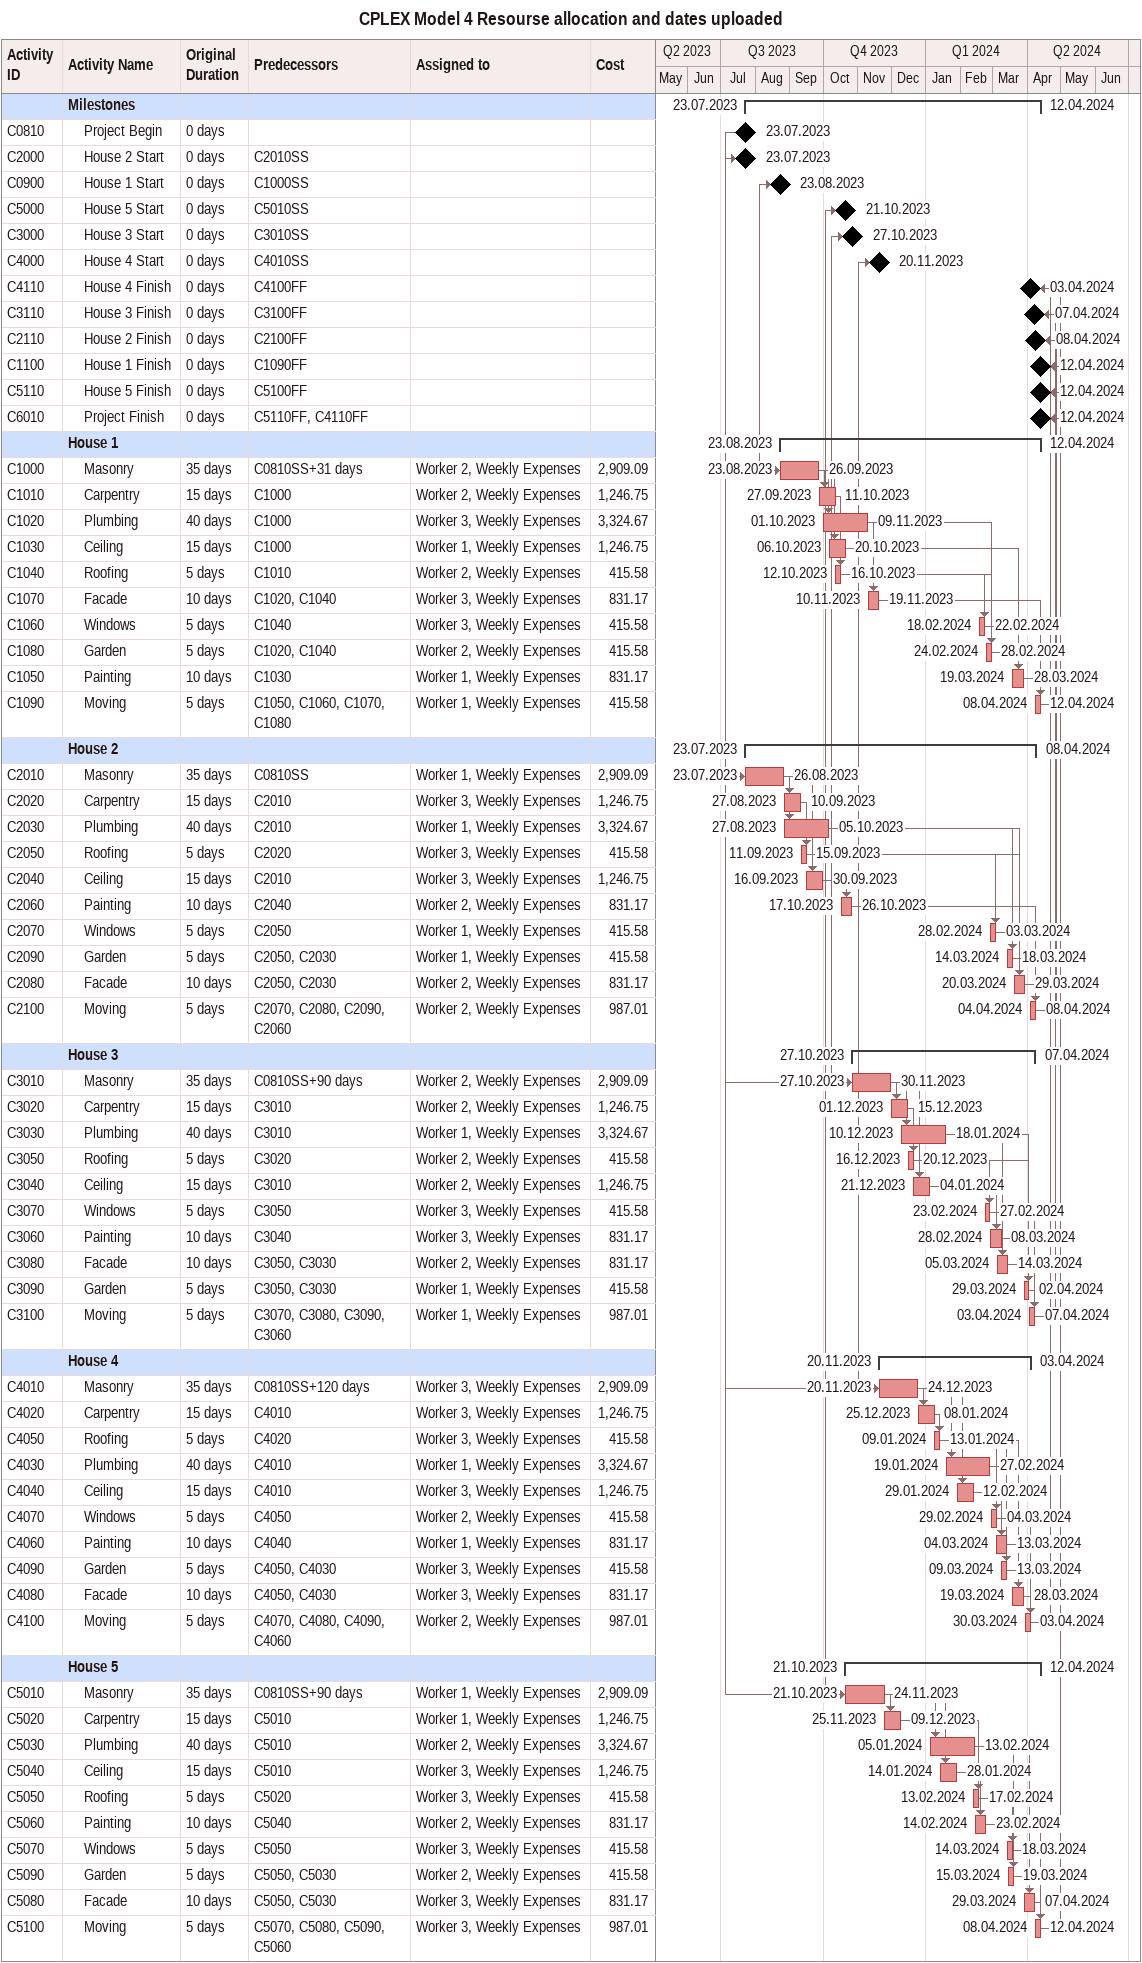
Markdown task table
CPLEX Model 4 Resourse allocation and dates uploaded

| ID | Level | Task | Original duration | Start | Finish | Predecessors | Resources | Cost |
|---|---|---|---|---|---|---|---|---|
|  | 1 | **Milestones** |  | 2023-07-23 | 2024-04-12 |  |  |  |
| C0810 | 2 | Project Begin | 0d | 2023-07-23 | 2023-07-23 |  |  |  |
| C2000 | 2 | House 2 Start | 0d | 2023-07-23 | 2023-07-23 | C2010SS |  |  |
| C0900 | 2 | House 1 Start | 0d | 2023-08-23 | 2023-08-23 | C1000SS |  |  |
| C5000 | 2 | House 5 Start | 0d | 2023-10-21 | 2023-10-21 | C5010SS |  |  |
| C3000 | 2 | House 3 Start | 0d | 2023-10-27 | 2023-10-27 | C3010SS |  |  |
| C4000 | 2 | House 4 Start | 0d | 2023-11-20 | 2023-11-20 | C4010SS |  |  |
| C4110 | 2 | House 4 Finish | 0d | 2024-04-03 | 2024-04-03 | C4100FF |  |  |
| C3110 | 2 | House 3 Finish | 0d | 2024-04-07 | 2024-04-07 | C3100FF |  |  |
| C2110 | 2 | House 2 Finish | 0d | 2024-04-08 | 2024-04-08 | C2100FF |  |  |
| C1100 | 2 | House 1 Finish | 0d | 2024-04-12 | 2024-04-12 | C1090FF |  |  |
| C5110 | 2 | House 5 Finish | 0d | 2024-04-12 | 2024-04-12 | C5100FF |  |  |
| C6010 | 2 | Project Finish | 0d | 2024-04-12 | 2024-04-12 | C5110FF, C4110FF |  |  |
|  | 1 | **House 1** |  | 2023-08-23 | 2024-04-12 |  |  |  |
| C1000 | 2 | Masonry | 35d | 2023-08-23 | 2023-09-26 | C0810SS+31d | Worker 2, Weekly Expenses | 2909.09 |
| C1010 | 2 | Carpentry | 15d | 2023-09-27 | 2023-10-11 | C1000 | Worker 2, Weekly Expenses | 1246.75 |
| C1020 | 2 | Plumbing | 40d | 2023-10-01 | 2023-11-09 | C1000 | Worker 3, Weekly Expenses | 3324.67 |
| C1030 | 2 | Ceiling | 15d | 2023-10-06 | 2023-10-20 | C1000 | Worker 1, Weekly Expenses | 1246.75 |
| C1040 | 2 | Roofing | 5d | 2023-10-12 | 2023-10-16 | C1010 | Worker 2, Weekly Expenses | 415.58 |
| C1070 | 2 | Facade | 10d | 2023-11-10 | 2023-11-19 | C1020, C1040 | Worker 3, Weekly Expenses | 831.17 |
| C1060 | 2 | Windows | 5d | 2024-02-18 | 2024-02-22 | C1040 | Worker 3, Weekly Expenses | 415.58 |
| C1080 | 2 | Garden | 5d | 2024-02-24 | 2024-02-28 | C1020, C1040 | Worker 2, Weekly Expenses | 415.58 |
| C1050 | 2 | Painting | 10d | 2024-03-19 | 2024-03-28 | C1030 | Worker 1, Weekly Expenses | 831.17 |
| C1090 | 2 | Moving | 5d | 2024-04-08 | 2024-04-12 | C1050, C1060, C1070, C1080 | Worker 1, Weekly Expenses | 415.58 |
|  | 1 | **House 2** |  | 2023-07-23 | 2024-04-08 |  |  |  |
| C2010 | 2 | Masonry | 35d | 2023-07-23 | 2023-08-26 | C0810SS | Worker 1, Weekly Expenses | 2909.09 |
| C2020 | 2 | Carpentry | 15d | 2023-08-27 | 2023-09-10 | C2010 | Worker 3, Weekly Expenses | 1246.75 |
| C2030 | 2 | Plumbing | 40d | 2023-08-27 | 2023-10-05 | C2010 | Worker 1, Weekly Expenses | 3324.67 |
| C2050 | 2 | Roofing | 5d | 2023-09-11 | 2023-09-15 | C2020 | Worker 3, Weekly Expenses | 415.58 |
| C2040 | 2 | Ceiling | 15d | 2023-09-16 | 2023-09-30 | C2010 | Worker 3, Weekly Expenses | 1246.75 |
| C2060 | 2 | Painting | 10d | 2023-10-17 | 2023-10-26 | C2040 | Worker 2, Weekly Expenses | 831.17 |
| C2070 | 2 | Windows | 5d | 2024-02-28 | 2024-03-03 | C2050 | Worker 1, Weekly Expenses | 415.58 |
| C2090 | 2 | Garden | 5d | 2024-03-14 | 2024-03-18 | C2050, C2030 | Worker 1, Weekly Expenses | 415.58 |
| C2080 | 2 | Facade | 10d | 2024-03-20 | 2024-03-29 | C2050, C2030 | Worker 2, Weekly Expenses | 831.17 |
| C2100 | 2 | Moving | 5d | 2024-04-04 | 2024-04-08 | C2070, C2080, C2090, C2060 | Worker 2, Weekly Expenses | 987.01 |
|  | 1 | **House 3** |  | 2023-10-27 | 2024-04-07 |  |  |  |
| C3010 | 2 | Masonry | 35d | 2023-10-27 | 2023-11-30 | C0810SS+90d | Worker 2, Weekly Expenses | 2909.09 |
| C3020 | 2 | Carpentry | 15d | 2023-12-01 | 2023-12-15 | C3010 | Worker 2, Weekly Expenses | 1246.75 |
| C3030 | 2 | Plumbing | 40d | 2023-12-10 | 2024-01-18 | C3010 | Worker 1, Weekly Expenses | 3324.67 |
| C3050 | 2 | Roofing | 5d | 2023-12-16 | 2023-12-20 | C3020 | Worker 2, Weekly Expenses | 415.58 |
| C3040 | 2 | Ceiling | 15d | 2023-12-21 | 2024-01-04 | C3010 | Worker 2, Weekly Expenses | 1246.75 |
| C3070 | 2 | Windows | 5d | 2024-02-23 | 2024-02-27 | C3050 | Worker 3, Weekly Expenses | 415.58 |
| C3060 | 2 | Painting | 10d | 2024-02-28 | 2024-03-08 | C3040 | Worker 3, Weekly Expenses | 831.17 |
| C3080 | 2 | Facade | 10d | 2024-03-05 | 2024-03-14 | C3050, C3030 | Worker 2, Weekly Expenses | 831.17 |
| C3090 | 2 | Garden | 5d | 2024-03-29 | 2024-04-02 | C3050, C3030 | Worker 1, Weekly Expenses | 415.58 |
| C3100 | 2 | Moving | 5d | 2024-04-03 | 2024-04-07 | C3070, C3080, C3090, C3060 | Worker 1, Weekly Expenses | 987.01 |
|  | 1 | **House 4** |  | 2023-11-20 | 2024-04-03 |  |  |  |
| C4010 | 2 | Masonry | 35d | 2023-11-20 | 2023-12-24 | C0810SS+120d | Worker 3, Weekly Expenses | 2909.09 |
| C4020 | 2 | Carpentry | 15d | 2023-12-25 | 2024-01-08 | C4010 | Worker 3, Weekly Expenses | 1246.75 |
| C4050 | 2 | Roofing | 5d | 2024-01-09 | 2024-01-13 | C4020 | Worker 3, Weekly Expenses | 415.58 |
| C4030 | 2 | Plumbing | 40d | 2024-01-19 | 2024-02-27 | C4010 | Worker 1, Weekly Expenses | 3324.67 |
| C4040 | 2 | Ceiling | 15d | 2024-01-29 | 2024-02-12 | C4010 | Worker 3, Weekly Expenses | 1246.75 |
| C4070 | 2 | Windows | 5d | 2024-02-29 | 2024-03-04 | C4050 | Worker 2, Weekly Expenses | 415.58 |
| C4060 | 2 | Painting | 10d | 2024-03-04 | 2024-03-13 | C4040 | Worker 1, Weekly Expenses | 831.17 |
| C4090 | 2 | Garden | 5d | 2024-03-09 | 2024-03-13 | C4050, C4030 | Worker 3, Weekly Expenses | 415.58 |
| C4080 | 2 | Facade | 10d | 2024-03-19 | 2024-03-28 | C4050, C4030 | Worker 3, Weekly Expenses | 831.17 |
| C4100 | 2 | Moving | 5d | 2024-03-30 | 2024-04-03 | C4070, C4080, C4090, C4060 | Worker 2, Weekly Expenses | 987.01 |
|  | 1 | **House 5** |  | 2023-10-21 | 2024-04-12 |  |  |  |
| C5010 | 2 | Masonry | 35d | 2023-10-21 | 2023-11-24 | C0810SS+90d | Worker 1, Weekly Expenses | 2909.09 |
| C5020 | 2 | Carpentry | 15d | 2023-11-25 | 2023-12-09 | C5010 | Worker 1, Weekly Expenses | 1246.75 |
| C5030 | 2 | Plumbing | 40d | 2024-01-05 | 2024-02-13 | C5010 | Worker 2, Weekly Expenses | 3324.67 |
| C5040 | 2 | Ceiling | 15d | 2024-01-14 | 2024-01-28 | C5010 | Worker 3, Weekly Expenses | 1246.75 |
| C5050 | 2 | Roofing | 5d | 2024-02-13 | 2024-02-17 | C5020 | Worker 3, Weekly Expenses | 415.58 |
| C5060 | 2 | Painting | 10d | 2024-02-14 | 2024-02-23 | C5040 | Worker 2, Weekly Expenses | 831.17 |
| C5070 | 2 | Windows | 5d | 2024-03-14 | 2024-03-18 | C5050 | Worker 3, Weekly Expenses | 415.58 |
| C5090 | 2 | Garden | 5d | 2024-03-15 | 2024-03-19 | C5050, C5030 | Worker 2, Weekly Expenses | 415.58 |
| C5080 | 2 | Facade | 10d | 2024-03-29 | 2024-04-07 | C5050, C5030 | Worker 3, Weekly Expenses | 831.17 |
| C5100 | 2 | Moving | 5d | 2024-04-08 | 2024-04-12 | C5070, C5080, C5090, C5060 | Worker 3, Weekly Expenses | 987.01 |
